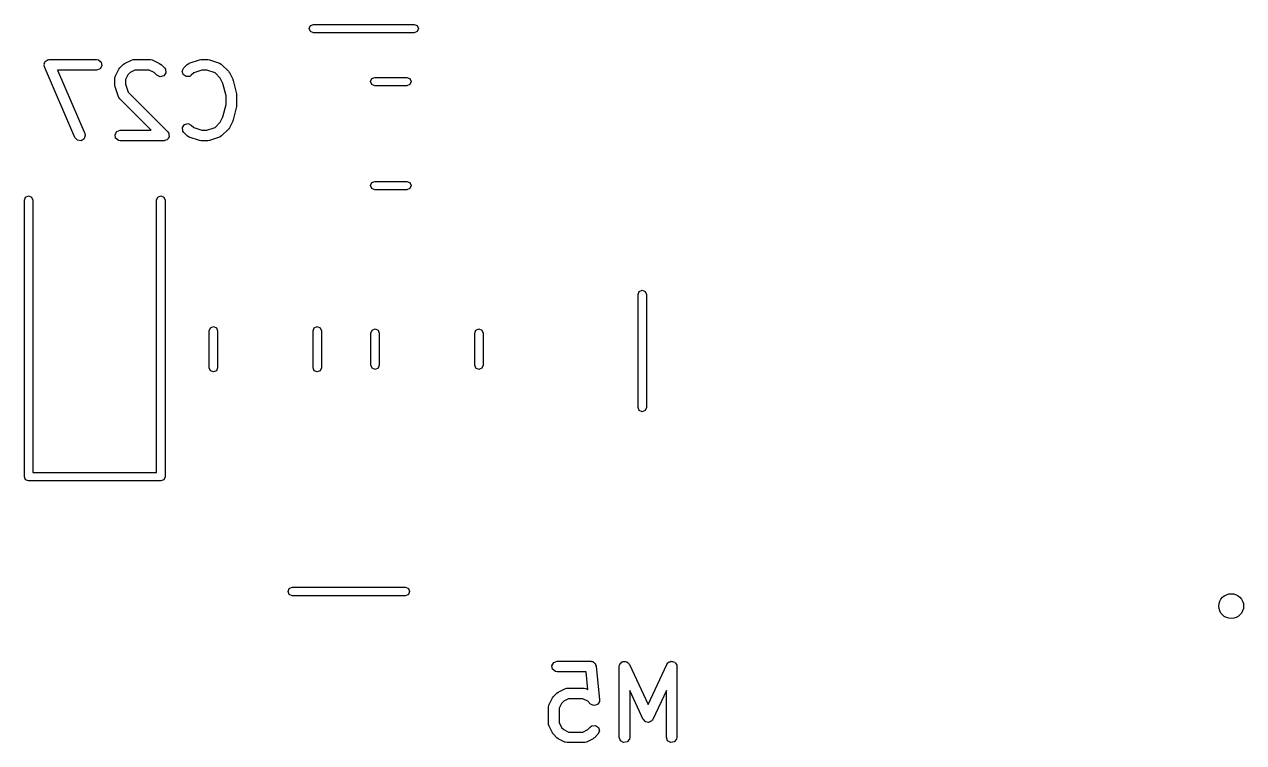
# Model space of a CAD drawing. Extents: x 0.27 to 2.83, y 0.32 to 2.19.
# Drawn here: x 2.128 to 2.807, y 0.324 to 0.724 of the extents above; entities that cross this region are included whole.
import ezdxf

# ---------------------------------------------------------------- set-up
doc = ezdxf.new("R2010")
doc.units = 0
doc.header["$MEASUREMENT"] = 0
doc.layers.add('BLACK', color=7, linetype='CONTINUOUS')

msp = doc.modelspace()

# ---------------------------------------------------------------- linework, layer by layer
at = {"layer": 'BLACK', "linetype": 'CONTINUOUS'}
for p, q in [((2.28664, 0.72146), (2.28733, 0.72313)), ((2.28733, 0.71979), (2.28664, 0.72146)), ((2.28733, 0.72313), (2.289, 0.72382)), ((2.289, 0.71909), (2.28733, 0.71979)), ((2.289, 0.72382), (2.345, 0.72382)), ((2.345, 0.72382), (2.34667, 0.72313)), ((2.34667, 0.71979), (2.345, 0.71909)), ((2.34667, 0.72313), (2.34736, 0.72146)), ((2.34736, 0.72146), (2.34667, 0.71979)), ((2.345, 0.71909), (2.289, 0.71909)), ((2.13904, 0.70116), (2.13914, 0.70149)), ((2.13927, 0.70016), (2.13904, 0.70116)), ((2.13908, 0.70183), (2.13942, 0.70243)), ((2.13914, 0.70149), (2.13908, 0.70183)), ((2.15615, 0.66079), (2.13927, 0.70016)), ((2.13942, 0.70243), (2.13962, 0.70309)), ((2.13962, 0.70309), (2.13991, 0.70328)), ((2.13991, 0.70328), (2.14009, 0.70358)), ((2.14009, 0.70358), (2.14074, 0.70382)), ((2.14074, 0.70382), (2.14131, 0.7042)), ((2.14131, 0.7042), (2.14166, 0.70416)), ((2.14166, 0.70416), (2.14199, 0.70427)), ((2.14199, 0.70427), (2.16823, 0.70427)), ((2.16823, 0.70427), (2.16924, 0.7041)), ((2.16924, 0.7041), (2.17079, 0.7028)), ((2.17114, 0.70081), (2.17013, 0.69906)), ((2.17079, 0.7028), (2.17114, 0.70081)), ((2.18059, 0.69889), (2.18112, 0.6996)), ((2.18112, 0.6996), (2.18114, 0.69966)), ((2.18114, 0.69966), (2.18302, 0.70154)), ((2.18302, 0.70154), (2.18374, 0.70204)), ((2.18374, 0.70204), (2.18379, 0.70209)), ((2.18379, 0.70209), (2.18754, 0.70396)), ((2.18754, 0.70396), (2.18852, 0.70426)), ((2.18852, 0.70426), (2.18869, 0.70421)), ((2.18869, 0.70421), (2.18886, 0.70427)), ((2.18886, 0.70427), (2.19823, 0.70427)), ((2.19823, 0.70427), (2.19924, 0.7041)), ((2.19924, 0.7041), (2.19938, 0.70398)), ((2.19938, 0.70398), (2.19955, 0.70396)), ((2.19955, 0.70396), (2.2033, 0.70209)), ((2.2033, 0.70209), (2.20401, 0.70156)), ((2.20401, 0.70156), (2.20407, 0.70154)), ((2.20407, 0.70154), (2.20594, 0.69966)), ((2.20594, 0.69966), (2.20653, 0.69882)), ((2.21591, 0.69783), (2.21676, 0.69966)), ((2.21676, 0.69966), (2.21864, 0.70154)), ((2.21864, 0.70154), (2.21948, 0.70212)), ((2.21948, 0.70212), (2.21966, 0.70214)), ((2.21966, 0.70214), (2.21979, 0.70225)), ((2.21979, 0.70225), (2.22542, 0.70412)), ((2.22542, 0.70412), (2.22629, 0.70425)), ((2.22629, 0.70425), (2.22635, 0.70427)), ((2.22635, 0.70427), (2.2301, 0.70427)), ((2.2301, 0.70427), (2.23097, 0.70412)), ((2.23097, 0.70412), (2.23103, 0.70412)), ((2.23103, 0.70412), (2.23666, 0.70225)), ((2.23666, 0.70225), (2.23756, 0.70176)), ((2.23756, 0.70176), (2.23765, 0.70161)), ((2.23765, 0.70161), (2.23781, 0.70154)), ((2.23781, 0.70154), (2.24156, 0.69779)), ((2.16823, 0.69837), (2.14647, 0.69837)), ((2.14647, 0.69837), (2.16157, 0.66312)), ((2.17013, 0.69906), (2.16823, 0.69837)), ((2.1784, 0.69382), (2.17858, 0.69483)), ((2.1784, 0.69007), (2.1784, 0.69382)), ((2.17858, 0.69483), (2.1787, 0.69497)), ((2.1787, 0.69497), (2.17872, 0.69514)), ((2.17872, 0.69514), (2.18059, 0.69889)), ((2.18566, 0.69582), (2.18431, 0.69313)), ((2.18431, 0.69313), (2.18431, 0.69055)), ((2.18686, 0.69702), (2.18566, 0.69582)), ((2.18955, 0.69837), (2.18686, 0.69702)), ((2.19753, 0.69837), (2.18955, 0.69837)), ((2.20023, 0.69702), (2.19753, 0.69837)), ((2.20177, 0.69548), (2.20023, 0.69702)), ((2.2036, 0.69463), (2.20177, 0.69548)), ((2.20555, 0.69515), (2.2036, 0.69463)), ((2.20671, 0.69681), (2.20555, 0.69515)), ((2.20653, 0.69882), (2.20671, 0.69681)), ((2.21643, 0.69588), (2.21591, 0.69783)), ((2.21809, 0.69472), (2.21643, 0.69588)), ((2.2201, 0.6949), (2.21809, 0.69472)), ((2.22094, 0.69548), (2.2201, 0.6949)), ((2.22232, 0.69687), (2.22094, 0.69548)), ((2.22683, 0.69837), (2.22232, 0.69687)), ((2.22962, 0.69837), (2.22683, 0.69837)), ((2.23413, 0.69687), (2.22962, 0.69837)), ((2.23705, 0.69395), (2.23413, 0.69687)), ((2.23856, 0.69092), (2.23705, 0.69395)), ((2.24156, 0.69779), (2.24207, 0.69706)), ((2.24207, 0.69706), (2.24212, 0.69702)), ((2.24212, 0.69702), (2.24399, 0.69327)), ((2.24399, 0.69327), (2.24414, 0.69278)), ((2.24414, 0.69278), (2.24421, 0.69266)), ((2.24421, 0.69266), (2.24609, 0.68517)), ((2.3207, 0.69194), (2.32139, 0.69361)), ((2.32139, 0.69361), (2.32306, 0.6943)), ((2.32306, 0.6943), (2.34094, 0.6943)), ((2.34094, 0.6943), (2.34261, 0.69361)), ((2.34261, 0.69361), (2.3433, 0.69194)), ((2.17843, 0.69001), (2.1784, 0.69007)), ((2.17856, 0.68914), (2.17843, 0.69001)), ((2.18043, 0.68352), (2.17856, 0.68914)), ((2.18431, 0.69055), (2.18581, 0.68604)), ((2.18581, 0.68604), (2.20782, 0.66404)), ((2.24027, 0.68409), (2.23856, 0.69092)), ((2.32139, 0.69027), (2.3207, 0.69194)), ((2.32306, 0.68957), (2.32139, 0.69027)), ((2.34094, 0.68957), (2.32306, 0.68957)), ((2.34261, 0.69027), (2.34094, 0.68957)), ((2.3433, 0.69194), (2.34261, 0.69027)), ((2.18054, 0.68338), (2.18043, 0.68352)), ((2.18056, 0.6832), (2.18054, 0.68338)), ((2.18114, 0.68236), (2.18056, 0.6832)), ((2.1986, 0.6649), (2.18114, 0.68236)), ((2.23856, 0.67236), (2.24027, 0.67919)), ((2.24027, 0.67919), (2.24027, 0.68409)), ((2.24609, 0.68517), (2.24613, 0.68458)), ((2.24613, 0.68458), (2.24618, 0.68445)), ((2.24618, 0.68445), (2.24618, 0.67882)), ((2.23705, 0.66933), (2.23856, 0.67236)), ((2.24609, 0.67811), (2.24421, 0.67061)), ((2.24618, 0.67882), (2.24607, 0.67824)), ((2.24607, 0.67824), (2.24609, 0.67811)), ((2.216, 0.66647), (2.21716, 0.66812)), ((2.21618, 0.66445), (2.216, 0.66647)), ((2.21716, 0.66812), (2.21911, 0.66864)), ((2.21911, 0.66864), (2.22094, 0.66779)), ((2.22094, 0.66779), (2.22232, 0.66641)), ((2.22232, 0.66641), (2.22683, 0.6649)), ((2.22962, 0.6649), (2.23413, 0.66641)), ((2.23413, 0.66641), (2.23705, 0.66933)), ((2.24156, 0.66549), (2.23781, 0.66174)), ((2.24159, 0.66555), (2.24156, 0.66549)), ((2.24212, 0.66626), (2.24159, 0.66555)), ((2.24399, 0.67001), (2.24212, 0.66626)), ((2.24401, 0.67014), (2.24399, 0.67001)), ((2.24421, 0.67061), (2.24401, 0.67014)), ((2.15753, 0.65932), (2.15615, 0.66079)), ((2.15953, 0.65908), (2.15753, 0.65932)), ((2.16122, 0.66018), (2.15953, 0.65908)), ((2.16181, 0.66212), (2.16122, 0.66018)), ((2.16157, 0.66312), (2.16181, 0.66212)), ((2.17845, 0.66246), (2.17946, 0.66421)), ((2.1788, 0.66048), (2.17845, 0.66246)), ((2.18035, 0.65918), (2.1788, 0.66048)), ((2.17946, 0.66421), (2.18136, 0.6649)), ((2.18136, 0.659), (2.18035, 0.65918)), ((2.18136, 0.6649), (2.1986, 0.6649)), ((2.20573, 0.659), (2.18136, 0.659)), ((2.20656, 0.6593), (2.20573, 0.659)), ((2.20742, 0.65953), (2.20656, 0.6593)), ((2.2075, 0.65964), (2.20742, 0.65953)), ((2.20763, 0.65969), (2.2075, 0.65964)), ((2.20807, 0.66046), (2.20763, 0.65969)), ((2.20782, 0.66404), (2.20819, 0.66351)), ((2.20858, 0.66119), (2.20807, 0.66046)), ((2.20819, 0.66351), (2.20829, 0.66343)), ((2.20829, 0.66343), (2.2083, 0.66335)), ((2.2083, 0.66335), (2.20841, 0.6632)), ((2.20841, 0.6632), (2.20848, 0.66231)), ((2.20848, 0.66231), (2.20864, 0.66144)), ((2.20864, 0.66144), (2.20857, 0.66132)), ((2.20857, 0.66132), (2.20858, 0.66119)), ((2.21676, 0.66361), (2.21618, 0.66445)), ((2.21864, 0.66174), (2.21676, 0.66361)), ((2.2188, 0.66166), (2.21864, 0.66174)), ((2.21889, 0.66151), (2.2188, 0.66166)), ((2.21979, 0.66103), (2.21889, 0.66151)), ((2.22542, 0.65915), (2.21979, 0.66103)), ((2.22548, 0.65915), (2.22542, 0.65915)), ((2.22635, 0.659), (2.22548, 0.65915)), ((2.2301, 0.659), (2.22635, 0.659)), ((2.22683, 0.6649), (2.22962, 0.6649)), ((2.23016, 0.65902), (2.2301, 0.659)), ((2.23103, 0.65915), (2.23016, 0.65902)), ((2.23666, 0.66103), (2.23103, 0.65915)), ((2.2368, 0.66114), (2.23666, 0.66103)), ((2.23697, 0.66115), (2.2368, 0.66114)), ((2.23781, 0.66174), (2.23697, 0.66115)), ((2.3207, 0.63406), (2.32139, 0.63573)), ((2.32139, 0.63239), (2.3207, 0.63406)), ((2.32139, 0.63573), (2.32306, 0.63643)), ((2.32306, 0.6317), (2.32139, 0.63239)), ((2.32306, 0.63643), (2.34094, 0.63643)), ((2.34094, 0.6317), (2.32306, 0.6317)), ((2.34094, 0.63643), (2.34261, 0.63573)), ((2.34261, 0.63239), (2.34094, 0.6317)), ((2.34261, 0.63573), (2.3433, 0.63406)), ((2.3433, 0.63406), (2.34261, 0.63239)), ((2.12798, 0.62598), (2.12868, 0.62765)), ((2.12798, 0.47204), (2.12798, 0.62598)), ((2.12868, 0.62765), (2.13035, 0.62834)), ((2.13035, 0.62834), (2.13202, 0.62765)), ((2.13202, 0.62765), (2.13271, 0.62598)), ((2.13271, 0.62598), (2.13271, 0.4744)), ((2.20161, 0.62598), (2.2023, 0.62765)), ((2.20161, 0.4744), (2.20161, 0.62598)), ((2.2023, 0.62765), (2.20397, 0.62834)), ((2.20397, 0.62834), (2.20564, 0.62765)), ((2.20564, 0.62765), (2.20633, 0.62598)), ((2.20633, 0.62598), (2.20633, 0.47204)), ((2.46969, 0.57348), (2.47038, 0.57515)), ((2.46969, 0.51049), (2.46969, 0.57348)), ((2.47038, 0.57515), (2.47205, 0.57584)), ((2.47205, 0.57584), (2.47372, 0.57515)), ((2.47372, 0.57515), (2.47441, 0.57348)), ((2.47441, 0.57348), (2.47441, 0.51049)), ((2.23086, 0.55327), (2.23155, 0.55494)), ((2.23086, 0.5327), (2.23086, 0.55327)), ((2.23155, 0.55494), (2.23322, 0.55563)), ((2.23322, 0.55563), (2.23489, 0.55494)), ((2.23489, 0.55494), (2.23558, 0.55327)), ((2.23558, 0.55327), (2.23558, 0.5327)), ((2.28873, 0.55327), (2.28942, 0.55494)), ((2.28873, 0.5327), (2.28873, 0.55327)), ((2.28942, 0.55494), (2.29109, 0.55563)), ((2.29109, 0.55563), (2.29276, 0.55494)), ((2.29276, 0.55494), (2.29346, 0.55327)), ((2.29346, 0.55327), (2.29346, 0.5327)), ((2.32086, 0.55192), (2.32155, 0.55359)), ((2.32086, 0.53404), (2.32086, 0.55192)), ((2.32155, 0.55359), (2.32322, 0.55429)), ((2.32322, 0.55429), (2.32489, 0.55359)), ((2.32489, 0.55359), (2.32558, 0.55192)), ((2.32558, 0.55192), (2.32558, 0.53404)), ((2.37873, 0.55192), (2.37942, 0.55359)), ((2.37873, 0.53404), (2.37873, 0.55192)), ((2.37942, 0.55359), (2.38109, 0.55429)), ((2.38109, 0.55429), (2.38276, 0.55359)), ((2.38276, 0.55359), (2.38346, 0.55192)), ((2.38346, 0.55192), (2.38346, 0.53404)), ((2.23155, 0.53103), (2.23086, 0.5327)), ((2.23322, 0.53034), (2.23155, 0.53103)), ((2.23489, 0.53103), (2.23322, 0.53034)), ((2.23558, 0.5327), (2.23489, 0.53103)), ((2.28942, 0.53103), (2.28873, 0.5327)), ((2.29109, 0.53034), (2.28942, 0.53103)), ((2.29276, 0.53103), (2.29109, 0.53034)), ((2.29346, 0.5327), (2.29276, 0.53103)), ((2.32155, 0.53237), (2.32086, 0.53404)), ((2.32322, 0.53168), (2.32155, 0.53237)), ((2.32489, 0.53237), (2.32322, 0.53168)), ((2.32558, 0.53404), (2.32489, 0.53237)), ((2.37942, 0.53237), (2.37873, 0.53404)), ((2.38109, 0.53168), (2.37942, 0.53237)), ((2.38276, 0.53237), (2.38109, 0.53168)), ((2.38346, 0.53404), (2.38276, 0.53237)), ((2.47038, 0.50882), (2.46969, 0.51049)), ((2.47441, 0.51049), (2.47372, 0.50882)), ((2.47205, 0.50813), (2.47038, 0.50882)), ((2.47372, 0.50882), (2.47205, 0.50813)), ((2.12868, 0.47037), (2.12798, 0.47204)), ((2.13035, 0.46968), (2.12868, 0.47037)), ((2.20397, 0.46968), (2.13035, 0.46968)), ((2.13271, 0.4744), (2.20161, 0.4744)), ((2.20564, 0.47037), (2.20397, 0.46968)), ((2.20633, 0.47204), (2.20564, 0.47037)), ((2.2748, 0.40813), (2.2755, 0.4098)), ((2.2755, 0.40646), (2.2748, 0.40813)), ((2.2755, 0.4098), (2.27717, 0.41049)), ((2.27717, 0.41049), (2.34016, 0.41049)), ((2.34016, 0.41049), (2.34183, 0.4098)), ((2.34183, 0.4098), (2.34252, 0.40813)), ((2.34252, 0.40813), (2.34183, 0.40646)), ((2.27717, 0.40576), (2.2755, 0.40646)), ((2.34016, 0.40576), (2.27717, 0.40576)), ((2.34183, 0.40646), (2.34016, 0.40576)), ((2.42176, 0.36683), (2.42277, 0.36858)), ((2.42212, 0.36485), (2.42176, 0.36683)), ((2.42277, 0.36858), (2.42467, 0.36927)), ((2.42467, 0.36927), (2.44342, 0.36927)), ((2.44342, 0.36927), (2.44357, 0.36925)), ((2.44357, 0.36925), (2.44364, 0.36927)), ((2.44364, 0.36927), (2.44375, 0.36922)), ((2.44375, 0.36922), (2.44443, 0.3691)), ((2.44443, 0.3691), (2.44491, 0.36869)), ((2.44491, 0.36869), (2.44548, 0.36844)), ((2.44548, 0.36844), (2.44566, 0.36806)), ((2.44566, 0.36806), (2.44598, 0.3678)), ((2.44598, 0.3678), (2.44609, 0.36718)), ((2.44609, 0.36718), (2.44636, 0.36662)), ((2.44636, 0.36662), (2.44823, 0.34787)), ((2.45921, 0.36632), (2.45939, 0.36733)), ((2.45939, 0.36733), (2.45965, 0.36763)), ((2.45965, 0.36763), (2.45975, 0.36801)), ((2.45975, 0.36801), (2.46028, 0.36839)), ((2.46028, 0.36839), (2.46069, 0.36888)), ((2.46069, 0.36888), (2.46108, 0.36895)), ((2.46108, 0.36895), (2.4614, 0.36917)), ((2.4614, 0.36917), (2.46205, 0.36912)), ((2.46205, 0.36912), (2.46268, 0.36923)), ((2.46268, 0.36923), (2.46302, 0.36903)), ((2.46302, 0.36903), (2.46341, 0.369)), ((2.46341, 0.369), (2.46387, 0.36854)), ((2.46387, 0.36854), (2.46443, 0.36822)), ((2.46443, 0.36822), (2.46456, 0.36785)), ((2.46456, 0.36785), (2.46484, 0.36757)), ((2.46484, 0.36757), (2.47529, 0.34518)), ((2.47529, 0.34518), (2.48574, 0.36757)), ((2.48574, 0.36757), (2.48633, 0.36841)), ((2.48633, 0.36841), (2.48668, 0.36858)), ((2.48668, 0.36858), (2.48694, 0.36888)), ((2.48694, 0.36888), (2.48757, 0.36899)), ((2.48757, 0.36899), (2.48816, 0.36926)), ((2.48816, 0.36926), (2.48854, 0.36916)), ((2.48854, 0.36916), (2.48893, 0.36923)), ((2.48893, 0.36923), (2.48949, 0.36891)), ((2.48949, 0.36891), (2.49011, 0.36874)), ((2.49011, 0.36874), (2.49033, 0.36842)), ((2.49033, 0.36842), (2.49068, 0.36822)), ((2.49068, 0.36822), (2.4909, 0.36761)), ((2.4909, 0.36761), (2.49127, 0.36709)), ((2.49127, 0.36709), (2.49123, 0.36669)), ((2.49123, 0.36669), (2.49137, 0.36632)), ((2.42366, 0.36355), (2.42212, 0.36485)), ((2.42467, 0.36337), (2.42366, 0.36355)), ((2.44075, 0.36337), (2.42467, 0.36337)), ((2.44172, 0.3536), (2.44075, 0.36337)), ((2.45921, 0.32695), (2.45921, 0.36632)), ((2.49137, 0.36632), (2.49137, 0.32695)), ((2.42523, 0.35209), (2.42898, 0.35396)), ((2.42898, 0.35396), (2.42996, 0.35426)), ((2.42996, 0.35426), (2.43013, 0.35422)), ((2.43013, 0.35422), (2.4303, 0.35428)), ((2.4303, 0.35428), (2.43967, 0.35428)), ((2.43967, 0.35428), (2.44068, 0.3541)), ((2.44068, 0.3541), (2.44082, 0.35399)), ((2.44082, 0.35399), (2.44099, 0.35396)), ((2.44099, 0.35396), (2.44172, 0.3536)), ((2.42016, 0.34515), (2.42203, 0.34889)), ((2.42203, 0.34889), (2.42256, 0.3496)), ((2.42256, 0.3496), (2.42258, 0.34966)), ((2.42258, 0.34966), (2.42446, 0.35154)), ((2.42446, 0.35154), (2.42518, 0.35204)), ((2.42518, 0.35204), (2.42523, 0.35209)), ((2.4283, 0.34702), (2.4271, 0.34583)), ((2.43099, 0.34837), (2.4283, 0.34702)), ((2.43897, 0.34837), (2.43099, 0.34837)), ((2.44167, 0.34702), (2.43897, 0.34837)), ((2.44321, 0.34549), (2.44167, 0.34702)), ((2.44815, 0.34681), (2.44758, 0.346)), ((2.44816, 0.34685), (2.44815, 0.34683)), ((2.44815, 0.34683), (2.44815, 0.34681)), ((2.44823, 0.34787), (2.44816, 0.34685)), ((2.47262, 0.33695), (2.46512, 0.35301)), ((2.46512, 0.35301), (2.46512, 0.32695)), ((2.48546, 0.35301), (2.47797, 0.33695)), ((2.48546, 0.32695), (2.48546, 0.35301)), ((2.41984, 0.34382), (2.42002, 0.34483)), ((2.41984, 0.33445), (2.41984, 0.34382)), ((2.42002, 0.34483), (2.42014, 0.34497)), ((2.42014, 0.34497), (2.42016, 0.34515)), ((2.4271, 0.34583), (2.42575, 0.34313)), ((2.42575, 0.34313), (2.42575, 0.33515)), ((2.44322, 0.34548), (2.44321, 0.34549)), ((2.44323, 0.34546), (2.44322, 0.34548)), ((2.44414, 0.34505), (2.44323, 0.34546)), ((2.44504, 0.34463), (2.44414, 0.34505)), ((2.44506, 0.34464), (2.44504, 0.34463)), ((2.44507, 0.34463), (2.44506, 0.34464)), ((2.44603, 0.3449), (2.44507, 0.34463)), ((2.44699, 0.34516), (2.44603, 0.3449)), ((2.447, 0.34517), (2.44699, 0.34516)), ((2.44702, 0.34518), (2.447, 0.34517)), ((2.44758, 0.346), (2.44702, 0.34518)), ((2.41991, 0.33429), (2.41984, 0.33445)), ((2.41986, 0.33411), (2.41991, 0.33429)), ((2.42016, 0.33313), (2.41986, 0.33411)), ((2.42203, 0.32938), (2.42016, 0.33313)), ((2.42575, 0.33515), (2.4271, 0.33245)), ((2.44167, 0.33125), (2.44321, 0.33279)), ((2.44321, 0.33279), (2.44405, 0.33338)), ((2.44405, 0.33338), (2.44606, 0.33355)), ((2.44606, 0.33355), (2.44771, 0.3324)), ((2.47316, 0.33641), (2.47262, 0.33695)), ((2.4736, 0.33578), (2.47316, 0.33641)), ((2.47385, 0.33571), (2.4736, 0.33578)), ((2.47404, 0.33552), (2.47385, 0.33571)), ((2.47481, 0.33546), (2.47404, 0.33552)), ((2.47555, 0.33526), (2.47481, 0.33546)), ((2.47579, 0.33537), (2.47555, 0.33526)), ((2.47606, 0.33535), (2.47579, 0.33537)), ((2.47668, 0.33579), (2.47606, 0.33535)), ((2.47738, 0.33611), (2.47668, 0.33579)), ((2.4776, 0.33643), (2.47738, 0.33611)), ((2.47771, 0.33651), (2.4776, 0.33643)), ((2.47774, 0.33663), (2.47771, 0.33651)), ((2.47797, 0.33695), (2.47774, 0.33663)), ((2.42208, 0.32934), (2.42203, 0.32938)), ((2.42258, 0.32861), (2.42208, 0.32934)), ((2.42446, 0.32674), (2.42258, 0.32861)), ((2.42452, 0.32671), (2.42446, 0.32674)), ((2.42523, 0.32619), (2.42452, 0.32671)), ((2.42898, 0.32431), (2.42523, 0.32619)), ((2.4271, 0.33245), (2.4283, 0.33125)), ((2.4283, 0.33125), (2.43099, 0.3299)), ((2.43099, 0.3299), (2.43897, 0.3299)), ((2.43897, 0.3299), (2.44167, 0.33125)), ((2.44474, 0.32619), (2.44099, 0.32431)), ((2.44478, 0.32623), (2.44474, 0.32619)), ((2.44551, 0.32674), (2.44478, 0.32623)), ((2.44738, 0.32861), (2.44551, 0.32674)), ((2.44824, 0.33044), (2.44738, 0.32861)), ((2.44771, 0.3324), (2.44824, 0.33044)), ((2.45991, 0.32505), (2.45921, 0.32695)), ((2.46494, 0.32594), (2.46364, 0.32439)), ((2.46512, 0.32695), (2.46494, 0.32594)), ((2.48615, 0.32505), (2.48546, 0.32695)), ((2.49119, 0.32594), (2.48989, 0.32439)), ((2.49137, 0.32695), (2.49119, 0.32594)), ((2.42915, 0.32429), (2.42898, 0.32431)), ((2.42929, 0.32418), (2.42915, 0.32429)), ((2.4303, 0.324), (2.42929, 0.32418)), ((2.43967, 0.324), (2.4303, 0.324)), ((2.43984, 0.32406), (2.43967, 0.324)), ((2.44001, 0.32402), (2.43984, 0.32406)), ((2.44099, 0.32431), (2.44001, 0.32402)), ((2.46165, 0.32404), (2.45991, 0.32505)), ((2.46364, 0.32439), (2.46165, 0.32404)), ((2.4879, 0.32404), (2.48615, 0.32505)), ((2.48989, 0.32439), (2.4879, 0.32404))]:
    msp.add_line(p, q, dxfattribs=at)
at = {"layer": 'BLACK'}
msp.add_circle((2.8, 0.4), 0.00689, dxfattribs=at)

doc.saveas('drawing.dxf')
